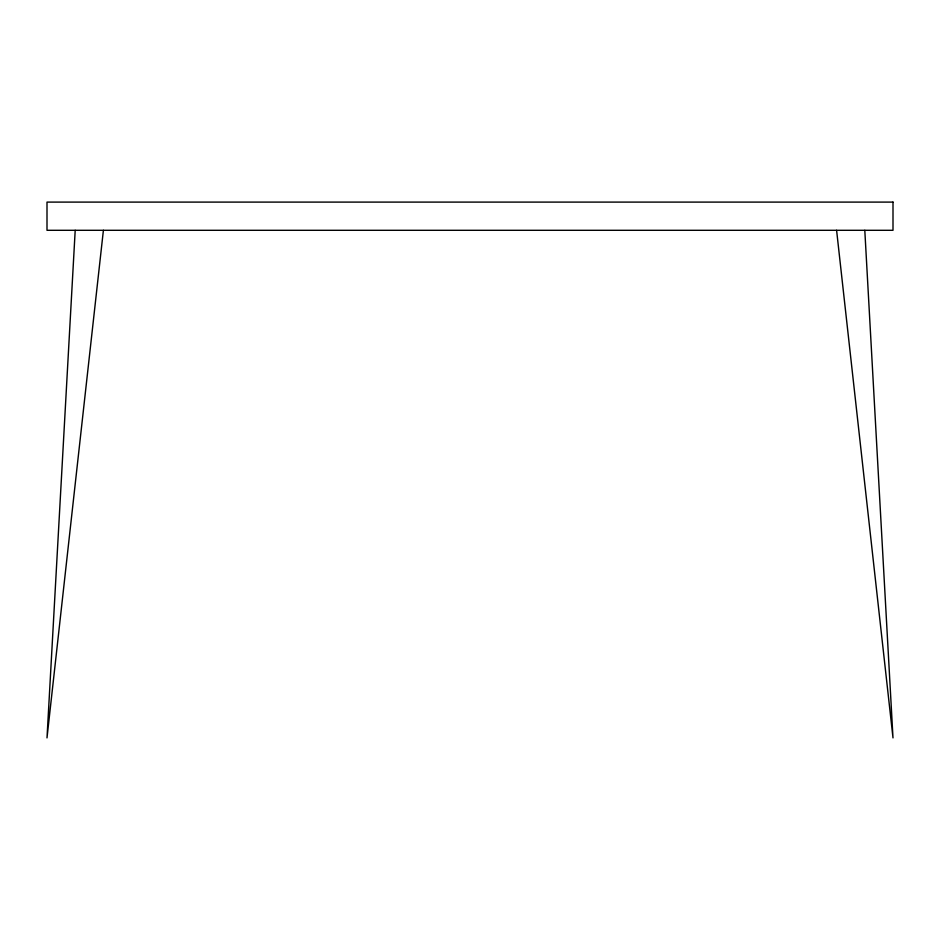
<?xml version="1.0" encoding="UTF-8"?>
<svg xmlns="http://www.w3.org/2000/svg" width="940" height="940" viewBox="0 0 940 940"><rect width="100%" height="100%" fill="white"/><g stroke="black" fill="none" stroke-linecap="round" stroke-linejoin="round"><path stroke-width="1.41" d="M75.2 230.3L47 737.9L103.4 230.3M836.6 230.3L893 737.9L864.8 230.3M893 202.1L47 202.1L47 230.3L893 230.3L893 202.1"/></g></svg>
